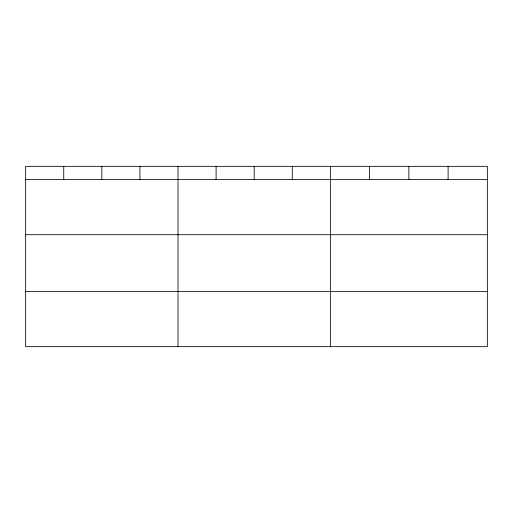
<?xml version="1.0" encoding="UTF-8"?>
<svg xmlns="http://www.w3.org/2000/svg" width="513" height="513" viewBox="0 0 513 513"><rect width="100%" height="100%" fill="white"/><g stroke="black" fill="none" stroke-linecap="round" stroke-linejoin="round"><path stroke-width="0.77" d="M487.35 234.704L487.35 166.34L25.65 166.34L25.65 346.66L487.35 346.66L487.35 234.704L25.65 234.704M25.65 179.563L487.35 179.563M25.65 291.519L487.35 291.519M448.105 166.34L448.105 179.563M408.861 166.34L408.861 179.563M369.616 166.34L369.616 179.563M330.372 166.34L330.372 346.66M292.282 166.34L292.282 179.563M254.191 166.34L254.191 179.563M216.101 166.34L216.101 179.563M178.011 166.34L178.011 346.66M139.921 166.34L139.921 179.563M101.831 166.34L101.831 179.563M63.74 166.34L63.74 179.563"/></g></svg>
